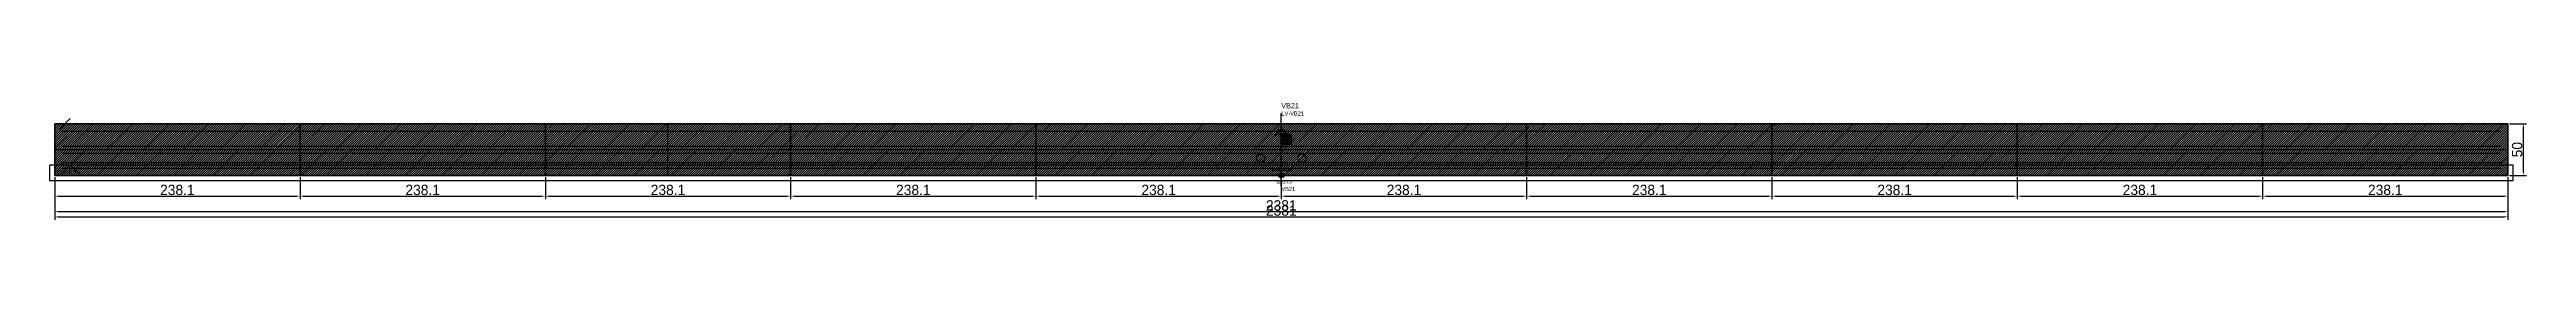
# Model space of a CAD drawing. Header units: metres. Extents: x 12791 to 15195, y 13116 to 13229.
import ezdxf

# ---------------------------------------------------------------- set-up
doc = ezdxf.new("R2010")
doc.units = ezdxf.units.M
for name, color, linetype in [('BARRA DE ANCORAGEM', 251, 'CONTINUOUS'), ('barrote', 251, 'CONTINUOUS'), ('CONCRETO', 251, 'CONTINUOUS'), ('COTA', 241, 'CONTINUOUS'), ('cotas', 241, 'CONTINUOUS'), ('Demarcação 1', 251, 'CONTINUOUS'), ('Demarcação 2', 254, 'CONTINUOUS'), ('Hachura', 251, 'CONTINUOUS'), ('HACHURA MADEIRAS', 1, 'CONTINUOUS'), ('Laje_Perimetro', 7, 'CONTINUOUS'), ('material do compensado', 7, 'CONTINUOUS'), ('NOMENCLATURA', 7, 'CONTINUOUS'), ('Painéis', 200, 'CONTINUOUS'), ('PONTALETE', 7, 'CONTINUOUS'), ('presilha', 1, 'CONTINUOUS'), ('Reaproveitamento', 251, 'CONTINUOUS'), ('SARR_3.5x7', 81, 'CONTINUOUS'), ('SCO-___-LAJ', 2, 'CONTINUOUS'), ('TENSOR', 3, 'CONTINUOUS'), ('texto', 7, 'CONTINUOUS'), ('Texto Qtd Sarr', 242, 'CONTINUOUS')]:
    doc.layers.add(name, color=color, linetype=linetype)
doc.styles.add('STR_STANDARD', font='arial.ttf')
doc.dimstyles.new('EZ DXF', dxfattribs={"dimtxt": 10, "dimasz": 3.5, "dimexe": 3, "dimexo": 1.5, "dimgap": 1, "dimtad": 1, "dimdec": 1, "dimdsep": 46, "dimcen": 2.5, "dimazin": 3, "dimtfac": 1, "dimtmove": 0, "dimatfit": 3})

msp = doc.modelspace()

# ---------------------------------------------------------------- hatches: boundary and pattern name
at = {"layer": 'Hachura'}
h = msp.add_hatch(color=3, dxfattribs=at)
h.dxf.hatch_style = 1
h.paths.add_polyline_path([(12795.5914, 13158.9905), (13033.6914, 13158.9905), (13033.6914, 13208.9905), (12795.5914, 13208.9905)])
h = msp.add_hatch(dxfattribs=at)
h.set_pattern_fill('ANSI31', scale=0.5)
h.paths.add_polyline_path([(12795.5914, 13158.9905), (13033.6914, 13158.9905), (13033.6914, 13208.9905), (12795.5914, 13208.9905)])
h = msp.add_hatch(color=3, dxfattribs=at)
h.dxf.hatch_style = 1
h.paths.add_polyline_path([(12795.5914, 13158.9905), (13033.6914, 13158.9905), (13033.6914, 13208.9905), (12795.5914, 13208.9905)])
h = msp.add_hatch(dxfattribs=at)
h.set_pattern_fill('ANSI31', scale=0.5)
h.paths.add_polyline_path([(12795.5914, 13158.9905), (13033.6914, 13158.9905), (13033.6914, 13208.9905), (12795.5914, 13208.9905)])
h = msp.add_hatch(color=3, dxfattribs=at)
h.dxf.hatch_style = 1
h.paths.add_polyline_path([(13033.6914, 13158.9905), (13271.7914, 13158.9905), (13271.7914, 13208.9905), (13033.6914, 13208.9905)])
h = msp.add_hatch(dxfattribs=at)
h.set_pattern_fill('ANSI31', scale=0.5)
h.paths.add_polyline_path([(13033.6914, 13158.9905), (13271.7914, 13158.9905), (13271.7914, 13208.9905), (13033.6914, 13208.9905)])
h = msp.add_hatch(color=3, dxfattribs=at)
h.dxf.hatch_style = 1
h.paths.add_polyline_path([(13033.6914, 13158.9905), (13271.7914, 13158.9905), (13271.7914, 13208.9905), (13033.6914, 13208.9905)])
h = msp.add_hatch(dxfattribs=at)
h.set_pattern_fill('ANSI31', scale=0.5)
h.paths.add_polyline_path([(13033.6914, 13158.9905), (13271.7914, 13158.9905), (13271.7914, 13208.9905), (13033.6914, 13208.9905)])
h = msp.add_hatch(color=3, dxfattribs=at)
h.dxf.hatch_style = 1
h.paths.add_polyline_path([(13271.7914, 13158.9905), (13509.8914, 13158.9905), (13509.8914, 13208.9905), (13271.7914, 13208.9905)])
h = msp.add_hatch(dxfattribs=at)
h.set_pattern_fill('ANSI31', scale=0.5)
h.paths.add_polyline_path([(13271.7914, 13158.9905), (13509.8914, 13158.9905), (13509.8914, 13208.9905), (13271.7914, 13208.9905)])
h = msp.add_hatch(color=3, dxfattribs=at)
h.dxf.hatch_style = 1
h.paths.add_polyline_path([(13271.7914, 13158.9905), (13509.8914, 13158.9905), (13509.8914, 13208.9905), (13271.7914, 13208.9905)])
h = msp.add_hatch(dxfattribs=at)
h.set_pattern_fill('ANSI31', scale=0.5)
h.paths.add_polyline_path([(13271.7914, 13158.9905), (13509.8914, 13158.9905), (13509.8914, 13208.9905), (13271.7914, 13208.9905)])
h = msp.add_hatch(color=3, dxfattribs=at)
h.dxf.hatch_style = 1
h.paths.add_polyline_path([(13509.8914, 13158.9905), (13747.9914, 13158.9905), (13747.9914, 13208.9905), (13509.8914, 13208.9905)])
h = msp.add_hatch(dxfattribs=at)
h.set_pattern_fill('ANSI31', scale=0.5)
h.paths.add_polyline_path([(13509.8914, 13158.9905), (13747.9914, 13158.9905), (13747.9914, 13208.9905), (13509.8914, 13208.9905)])
h = msp.add_hatch(color=3, dxfattribs=at)
h.dxf.hatch_style = 1
h.paths.add_polyline_path([(13509.8914, 13158.9905), (13747.9914, 13158.9905), (13747.9914, 13208.9905), (13509.8914, 13208.9905)])
h = msp.add_hatch(dxfattribs=at)
h.set_pattern_fill('ANSI31', scale=0.5)
h.paths.add_polyline_path([(13509.8914, 13158.9905), (13747.9914, 13158.9905), (13747.9914, 13208.9905), (13509.8914, 13208.9905)])
h = msp.add_hatch(color=3, dxfattribs=at)
h.dxf.hatch_style = 1
h.paths.add_polyline_path([(13747.9914, 13158.9905), (13986.0914, 13158.9905), (13986.0914, 13208.9905), (13747.9914, 13208.9905)])
h = msp.add_hatch(dxfattribs=at)
h.set_pattern_fill('ANSI31', scale=0.5)
h.paths.add_polyline_path([(13747.9914, 13158.9905), (13986.0914, 13158.9905), (13986.0914, 13208.9905), (13747.9914, 13208.9905)])
h = msp.add_hatch(color=3, dxfattribs=at)
h.dxf.hatch_style = 1
h.paths.add_polyline_path([(13747.9914, 13158.9905), (13986.0914, 13158.9905), (13986.0914, 13208.9905), (13747.9914, 13208.9905)])
h = msp.add_hatch(dxfattribs=at)
h.set_pattern_fill('ANSI31', scale=0.5)
h.paths.add_polyline_path([(13747.9914, 13158.9905), (13986.0914, 13158.9905), (13986.0914, 13208.9905), (13747.9914, 13208.9905)])
h = msp.add_hatch(color=3, dxfattribs=at)
h.dxf.hatch_style = 1
h.paths.add_polyline_path([(13986.0914, 13158.9905), (14224.1914, 13158.9905), (14224.1914, 13208.9905), (13986.0914, 13208.9905)])
h = msp.add_hatch(dxfattribs=at)
h.set_pattern_fill('ANSI31', scale=0.5)
h.paths.add_polyline_path([(13986.0914, 13158.9905), (14224.1914, 13158.9905), (14224.1914, 13208.9905), (13986.0914, 13208.9905)])
h = msp.add_hatch(color=3, dxfattribs=at)
h.dxf.hatch_style = 1
h.paths.add_polyline_path([(13986.0914, 13158.9905), (14224.1914, 13158.9905), (14224.1914, 13208.9905), (13986.0914, 13208.9905)])
h = msp.add_hatch(dxfattribs=at)
h.set_pattern_fill('ANSI31', scale=0.5)
h.paths.add_polyline_path([(13986.0914, 13158.9905), (14224.1914, 13158.9905), (14224.1914, 13208.9905), (13986.0914, 13208.9905)])
h = msp.add_hatch(color=3, dxfattribs=at)
h.dxf.hatch_style = 1
h.paths.add_polyline_path([(14224.1914, 13158.9905), (14462.2914, 13158.9905), (14462.2914, 13208.9905), (14224.1914, 13208.9905)])
h = msp.add_hatch(dxfattribs=at)
h.set_pattern_fill('ANSI31', scale=0.5)
h.paths.add_polyline_path([(14224.1914, 13158.9905), (14462.2914, 13158.9905), (14462.2914, 13208.9905), (14224.1914, 13208.9905)])
h = msp.add_hatch(color=3, dxfattribs=at)
h.dxf.hatch_style = 1
h.paths.add_polyline_path([(14224.1914, 13158.9905), (14462.2914, 13158.9905), (14462.2914, 13208.9905), (14224.1914, 13208.9905)])
h = msp.add_hatch(dxfattribs=at)
h.set_pattern_fill('ANSI31', scale=0.5)
h.paths.add_polyline_path([(14224.1914, 13158.9905), (14462.2914, 13158.9905), (14462.2914, 13208.9905), (14224.1914, 13208.9905)])
h = msp.add_hatch(color=3, dxfattribs=at)
h.dxf.hatch_style = 1
h.paths.add_polyline_path([(14462.2914, 13158.9905), (14700.3914, 13158.9905), (14700.3914, 13208.9905), (14462.2914, 13208.9905)])
h = msp.add_hatch(dxfattribs=at)
h.set_pattern_fill('ANSI31', scale=0.5)
h.paths.add_polyline_path([(14462.2914, 13158.9905), (14700.3914, 13158.9905), (14700.3914, 13208.9905), (14462.2914, 13208.9905)])
h = msp.add_hatch(color=3, dxfattribs=at)
h.dxf.hatch_style = 1
h.paths.add_polyline_path([(14462.2914, 13158.9905), (14700.3914, 13158.9905), (14700.3914, 13208.9905), (14462.2914, 13208.9905)])
h = msp.add_hatch(dxfattribs=at)
h.set_pattern_fill('ANSI31', scale=0.5)
h.paths.add_polyline_path([(14462.2914, 13158.9905), (14700.3914, 13158.9905), (14700.3914, 13208.9905), (14462.2914, 13208.9905)])
h = msp.add_hatch(color=3, dxfattribs=at)
h.dxf.hatch_style = 1
h.paths.add_polyline_path([(14700.3914, 13158.9905), (14938.4914, 13158.9905), (14938.4914, 13208.9905), (14700.3914, 13208.9905)])
h = msp.add_hatch(dxfattribs=at)
h.set_pattern_fill('ANSI31', scale=0.5)
h.paths.add_polyline_path([(14700.3914, 13158.9905), (14938.4914, 13158.9905), (14938.4914, 13208.9905), (14700.3914, 13208.9905)])
h = msp.add_hatch(color=3, dxfattribs=at)
h.dxf.hatch_style = 1
h.paths.add_polyline_path([(14700.3914, 13158.9905), (14938.4914, 13158.9905), (14938.4914, 13208.9905), (14700.3914, 13208.9905)])
h = msp.add_hatch(dxfattribs=at)
h.set_pattern_fill('ANSI31', scale=0.5)
h.paths.add_polyline_path([(14700.3914, 13158.9905), (14938.4914, 13158.9905), (14938.4914, 13208.9905), (14700.3914, 13208.9905)])
h = msp.add_hatch(color=3, dxfattribs=at)
h.dxf.hatch_style = 1
h.paths.add_polyline_path([(14938.4914, 13158.9905), (15176.5914, 13158.9905), (15176.5914, 13208.9905), (14938.4914, 13208.9905)])
h = msp.add_hatch(dxfattribs=at)
h.set_pattern_fill('ANSI31', scale=0.5)
h.paths.add_polyline_path([(14938.4914, 13158.9905), (15176.5914, 13158.9905), (15176.5914, 13208.9905), (14938.4914, 13208.9905)])
h = msp.add_hatch(color=3, dxfattribs=at)
h.dxf.hatch_style = 1
h.paths.add_polyline_path([(14938.4914, 13158.9905), (15176.5914, 13158.9905), (15176.5914, 13208.9905), (14938.4914, 13208.9905)])
h = msp.add_hatch(dxfattribs=at)
h.set_pattern_fill('ANSI31', scale=0.5)
h.paths.add_polyline_path([(14938.4914, 13158.9905), (15176.5914, 13158.9905), (15176.5914, 13208.9905), (14938.4914, 13208.9905)])
at = {"layer": 'HACHURA MADEIRAS'}
h = msp.add_hatch(dxfattribs=at)
h.set_pattern_fill('ANSI31', scale=2)
h.paths.add_polyline_path([(12797.5914, 13160.9905), (12807.5914, 13160.9905), (12807.5914, 13170.9905), (12797.5914, 13170.9905)])
h = msp.add_hatch(dxfattribs=at)
h.set_pattern_fill('ANSI31', scale=2)
h.paths.add_polyline_path([(12797.5914, 13160.9905), (12807.5914, 13160.9905), (12807.5914, 13170.9905), (12797.5914, 13170.9905)])
at = {"layer": 'material do compensado'}
h = msp.add_hatch(dxfattribs=at)
h.set_pattern_fill('ANSI37', scale=2)
h.paths.add_polyline_path([(12808.5914, 13160.9905), (12817.5914, 13160.9905), (12817.5914, 13168.9905), (12808.5914, 13168.9905)])
h = msp.add_hatch(dxfattribs=at)
h.set_pattern_fill('ANSI37', scale=2)
h.paths.add_polyline_path([(12808.5914, 13160.9905), (12817.5914, 13160.9905), (12817.5914, 13168.9905), (12808.5914, 13168.9905)])
at = {"layer": 'Reaproveitamento'}
h = msp.add_hatch(dxfattribs=at)
h.set_pattern_fill('SOLID')
h.paths.add_polyline_path([(13986.0914, 13188.9905), (13996.0914, 13188.9905), (13996.0914, 13198.9905), (13986.0914, 13198.9905)])
h = msp.add_hatch(dxfattribs=at)
h.set_pattern_fill('SOLID')
h.paths.add_polyline_path([(13986.0914, 13188.9905), (13996.0914, 13188.9905), (13996.0914, 13198.9905), (13986.0914, 13198.9905)])

# ---------------------------------------------------------------- linework, layer by layer
at = {"layer": 'BARRA DE ANCORAGEM'}
msp.add_line((12800.5914, 13203.9905), (12810.5914, 13213.9905), dxfattribs=at)
msp.add_line((12800.5914, 13203.9905), (12810.5914, 13213.9905), dxfattribs=at)
at = {"layer": 'barrote'}
msp.add_line((12800.5914, 13171.4905), (15171.5914, 13171.4905), dxfattribs=at)
msp.add_line((12800.5914, 13171.4905), (15171.5914, 13171.4905), dxfattribs=at)
at = {"layer": 'CONCRETO'}
msp.add_solid([(13983.0914, 13160.9905), (13989.0914, 13160.9905), (13983.0914, 13156.9905), (13989.0914, 13156.9905)], dxfattribs=at)
msp.add_solid([(13983.0914, 13160.9905), (13989.0914, 13160.9905), (13983.0914, 13156.9905), (13989.0914, 13156.9905)], dxfattribs=at)
at = {"layer": 'Demarcação 1'}
msp.add_line((12795.5914, 13183.9905), (15176.5914, 13183.9905), dxfattribs=at)
msp.add_line((12795.5914, 13183.9905), (15176.5914, 13183.9905), dxfattribs=at)
at = {"layer": 'Demarcação 2'}
msp.add_line((13390.8414, 13158.9905), (13390.8414, 13208.9905), dxfattribs=at)
msp.add_line((13390.8414, 13158.9905), (13390.8414, 13208.9905), dxfattribs=at)
at = {"layer": 'Laje_Perimetro'}
msp.add_lwpolyline([(12790.5914, 13153.9905), (15181.5914, 13153.9905), (15181.5914, 13168.9905), (12790.5914, 13168.9905)], close=True, dxfattribs=at)
msp.add_lwpolyline([(12790.5914, 13153.9905), (15181.5914, 13153.9905), (15181.5914, 13168.9905), (12790.5914, 13168.9905)], close=True, dxfattribs=at)
at = {"layer": 'Painéis'}
for points in [[(12795.5914, 13158.9905), (12795.5914, 13208.9905)], [(12795.5914, 13158.9905), (13033.6914, 13158.9905), (13033.6914, 13208.9905), (12795.5914, 13208.9905)], [(12795.5914, 13208.9905), (15176.5914, 13208.9905)], [(12795.5914, 13158.9905), (12795.5914, 13208.9905)], [(12795.5914, 13158.9905), (13033.6914, 13158.9905), (13033.6914, 13208.9905), (12795.5914, 13208.9905)], [(12795.5914, 13208.9905), (15176.5914, 13208.9905)], [(13033.6914, 13158.9905), (13033.6914, 13208.9905)], [(13033.6914, 13158.9905), (13271.7914, 13158.9905), (13271.7914, 13208.9905), (13033.6914, 13208.9905)], [(13033.6914, 13158.9905), (13033.6914, 13208.9905)], [(13033.6914, 13158.9905), (13271.7914, 13158.9905), (13271.7914, 13208.9905), (13033.6914, 13208.9905)], [(13271.7914, 13158.9905), (13271.7914, 13208.9905)], [(13271.7914, 13158.9905), (13509.8914, 13158.9905), (13509.8914, 13208.9905), (13271.7914, 13208.9905)], [(13271.7914, 13158.9905), (13271.7914, 13208.9905)], [(13271.7914, 13158.9905), (13509.8914, 13158.9905), (13509.8914, 13208.9905), (13271.7914, 13208.9905)], [(13509.8914, 13158.9905), (13509.8914, 13208.9905)], [(13509.8914, 13158.9905), (13747.9914, 13158.9905), (13747.9914, 13208.9905), (13509.8914, 13208.9905)], [(13509.8914, 13158.9905), (13509.8914, 13208.9905)], [(13509.8914, 13158.9905), (13747.9914, 13158.9905), (13747.9914, 13208.9905), (13509.8914, 13208.9905)], [(13747.9914, 13158.9905), (13747.9914, 13208.9905)], [(13747.9914, 13158.9905), (13986.0914, 13158.9905), (13986.0914, 13208.9905), (13747.9914, 13208.9905)], [(13747.9914, 13158.9905), (13747.9914, 13208.9905)], [(13747.9914, 13158.9905), (13986.0914, 13158.9905), (13986.0914, 13208.9905), (13747.9914, 13208.9905)], [(13986.0914, 13158.9905), (13986.0914, 13208.9905)], [(13986.0914, 13158.9905), (14224.1914, 13158.9905), (14224.1914, 13208.9905), (13986.0914, 13208.9905)], [(13986.0914, 13158.9905), (13986.0914, 13208.9905)], [(13986.0914, 13158.9905), (14224.1914, 13158.9905), (14224.1914, 13208.9905), (13986.0914, 13208.9905)], [(14224.1914, 13158.9905), (14224.1914, 13208.9905)], [(14224.1914, 13158.9905), (14462.2914, 13158.9905), (14462.2914, 13208.9905), (14224.1914, 13208.9905)], [(14224.1914, 13158.9905), (14224.1914, 13208.9905)], [(14224.1914, 13158.9905), (14462.2914, 13158.9905), (14462.2914, 13208.9905), (14224.1914, 13208.9905)], [(14462.2914, 13158.9905), (14462.2914, 13208.9905)], [(14462.2914, 13158.9905), (14700.3914, 13158.9905), (14700.3914, 13208.9905), (14462.2914, 13208.9905)], [(14462.2914, 13158.9905), (14462.2914, 13208.9905)], [(14462.2914, 13158.9905), (14700.3914, 13158.9905), (14700.3914, 13208.9905), (14462.2914, 13208.9905)], [(14700.3914, 13158.9905), (14700.3914, 13208.9905)], [(14700.3914, 13158.9905), (14938.4914, 13158.9905), (14938.4914, 13208.9905), (14700.3914, 13208.9905)], [(14700.3914, 13158.9905), (14700.3914, 13208.9905)], [(14700.3914, 13158.9905), (14938.4914, 13158.9905), (14938.4914, 13208.9905), (14700.3914, 13208.9905)], [(14938.4914, 13158.9905), (14938.4914, 13208.9905)], [(14938.4914, 13158.9905), (15176.5914, 13158.9905), (15176.5914, 13208.9905), (14938.4914, 13208.9905)], [(14938.4914, 13158.9905), (14938.4914, 13208.9905)], [(14938.4914, 13158.9905), (15176.5914, 13158.9905), (15176.5914, 13208.9905), (14938.4914, 13208.9905)], [(15176.5914, 13158.9905), (15176.5914, 13208.9905)], [(15176.5914, 13158.9905), (15176.5914, 13208.9905)], [(12795.5914, 13158.9905), (15176.5914, 13158.9905)], [(12795.5914, 13158.9905), (15176.5914, 13158.9905)]]:
    msp.add_lwpolyline(points, close=True, dxfattribs=at)
msp.add_arc((13986.0914, 13196.4905), 6, 0, 180, dxfattribs=at)
msp.add_arc((13986.0914, 13196.4905), 6, 0, 180, dxfattribs=at)
at = {"layer": 'PONTALETE'}
msp.add_line((13986.0914, 13148.9905), (13986.0914, 13218.9905), dxfattribs=at)
msp.add_line((13986.0914, 13148.9905), (13986.0914, 13218.9905), dxfattribs=at)
at = {"layer": 'presilha'}
for centre, radius in [((13986.0914, 13200.9905), 3), ((13986.0914, 13200.9905), 3), ((13966.0914, 13175.6572), 4), ((13966.0914, 13175.6572), 4), ((14006.0914, 13175.6572), 4), ((14006.0914, 13175.6572), 4)]:
    msp.add_circle(centre, radius, dxfattribs=at)
at = {"layer": 'SARR_3.5x7'}
for p, q in [((12802.5914, 13201.9905), (13033.6914, 13201.9905)), ((12802.5914, 13201.9905), (13033.6914, 13201.9905)), ((13033.6914, 13201.9905), (13271.7914, 13201.9905)), ((13033.6914, 13201.9905), (13271.7914, 13201.9905)), ((13271.7914, 13201.9905), (13509.8914, 13201.9905)), ((13271.7914, 13201.9905), (13509.8914, 13201.9905)), ((13509.8914, 13201.9905), (13747.9914, 13201.9905)), ((13509.8914, 13201.9905), (13747.9914, 13201.9905)), ((13747.9914, 13201.9905), (13986.0914, 13201.9905)), ((13747.9914, 13201.9905), (13986.0914, 13201.9905)), ((13986.0914, 13201.9905), (14224.1914, 13201.9905)), ((13986.0914, 13201.9905), (14224.1914, 13201.9905)), ((14224.1914, 13201.9905), (14462.2914, 13201.9905)), ((14224.1914, 13201.9905), (14462.2914, 13201.9905)), ((14462.2914, 13201.9905), (14700.3914, 13201.9905)), ((14462.2914, 13201.9905), (14700.3914, 13201.9905)), ((14700.3914, 13201.9905), (14938.4914, 13201.9905)), ((14700.3914, 13201.9905), (14938.4914, 13201.9905)), ((14938.4914, 13201.9905), (15169.5914, 13201.9905)), ((14938.4914, 13201.9905), (15169.5914, 13201.9905)), ((12802.5914, 13187.4905), (13033.6914, 13187.4905)), ((12802.5914, 13187.4905), (13033.6914, 13187.4905)), ((12802.5914, 13180.4905), (13033.6914, 13180.4905)), ((12802.5914, 13180.4905), (13033.6914, 13180.4905)), ((13033.6914, 13187.4905), (13271.7914, 13187.4905)), ((13033.6914, 13187.4905), (13271.7914, 13187.4905)), ((13033.6914, 13180.4905), (13271.7914, 13180.4905)), ((13033.6914, 13180.4905), (13271.7914, 13180.4905)), ((13271.7914, 13187.4905), (13509.8914, 13187.4905)), ((13271.7914, 13187.4905), (13509.8914, 13187.4905)), ((13271.7914, 13180.4905), (13509.8914, 13180.4905)), ((13271.7914, 13180.4905), (13509.8914, 13180.4905)), ((13509.8914, 13187.4905), (13747.9914, 13187.4905)), ((13509.8914, 13187.4905), (13747.9914, 13187.4905)), ((13509.8914, 13180.4905), (13747.9914, 13180.4905)), ((13509.8914, 13180.4905), (13747.9914, 13180.4905)), ((13747.9914, 13187.4905), (13986.0914, 13187.4905)), ((13747.9914, 13187.4905), (13986.0914, 13187.4905)), ((13747.9914, 13180.4905), (13986.0914, 13180.4905)), ((13747.9914, 13180.4905), (13986.0914, 13180.4905)), ((13986.0914, 13187.4905), (14224.1914, 13187.4905)), ((13986.0914, 13187.4905), (14224.1914, 13187.4905)), ((13986.0914, 13180.4905), (14224.1914, 13180.4905)), ((13986.0914, 13180.4905), (14224.1914, 13180.4905)), ((14224.1914, 13187.4905), (14462.2914, 13187.4905)), ((14224.1914, 13187.4905), (14462.2914, 13187.4905)), ((14224.1914, 13180.4905), (14462.2914, 13180.4905)), ((14224.1914, 13180.4905), (14462.2914, 13180.4905)), ((14462.2914, 13187.4905), (14700.3914, 13187.4905)), ((14462.2914, 13187.4905), (14700.3914, 13187.4905)), ((14462.2914, 13180.4905), (14700.3914, 13180.4905)), ((14462.2914, 13180.4905), (14700.3914, 13180.4905)), ((14700.3914, 13187.4905), (14938.4914, 13187.4905)), ((14700.3914, 13187.4905), (14938.4914, 13187.4905)), ((14700.3914, 13180.4905), (14938.4914, 13180.4905)), ((14700.3914, 13180.4905), (14938.4914, 13180.4905)), ((14938.4914, 13187.4905), (15169.5914, 13187.4905)), ((14938.4914, 13187.4905), (15169.5914, 13187.4905)), ((14938.4914, 13180.4905), (15169.5914, 13180.4905)), ((14938.4914, 13180.4905), (15169.5914, 13180.4905)), ((12802.5914, 13165.9905), (13033.6914, 13165.9905)), ((12802.5914, 13165.9905), (13033.6914, 13165.9905)), ((13033.6914, 13165.9905), (13271.7914, 13165.9905)), ((13033.6914, 13165.9905), (13271.7914, 13165.9905)), ((13271.7914, 13165.9905), (13509.8914, 13165.9905)), ((13271.7914, 13165.9905), (13509.8914, 13165.9905)), ((13509.8914, 13165.9905), (13747.9914, 13165.9905)), ((13509.8914, 13165.9905), (13747.9914, 13165.9905)), ((13747.9914, 13165.9905), (13986.0914, 13165.9905)), ((13747.9914, 13165.9905), (13986.0914, 13165.9905)), ((13986.0914, 13165.9905), (14224.1914, 13165.9905)), ((13986.0914, 13165.9905), (14224.1914, 13165.9905)), ((14224.1914, 13165.9905), (14462.2914, 13165.9905)), ((14224.1914, 13165.9905), (14462.2914, 13165.9905)), ((14462.2914, 13165.9905), (14700.3914, 13165.9905)), ((14462.2914, 13165.9905), (14700.3914, 13165.9905)), ((14700.3914, 13165.9905), (14938.4914, 13165.9905)), ((14700.3914, 13165.9905), (14938.4914, 13165.9905)), ((14938.4914, 13165.9905), (15169.5914, 13165.9905)), ((14938.4914, 13165.9905), (15169.5914, 13165.9905))]:
    msp.add_line(p, q, dxfattribs=at)
at = {"layer": 'TENSOR'}
msp.add_line((13976.0914, 13163.9905), (13996.0914, 13163.9905), dxfattribs=at)
msp.add_line((13976.0914, 13163.9905), (13996.0914, 13163.9905), dxfattribs=at)

# ---------------------------------------------------------------- texts
at = {"layer": 'NOMENCLATURA', "style": 'STR_STANDARD'}
msp.add_text('VB21', height=5, dxfattribs=at).set_placement((13986.0914, 13223.9905))
msp.add_text('VB21', height=5, dxfattribs=at).set_placement((13986.0914, 13223.9905))
at = {"layer": 'NOMENCLATURA', "insert": (13986.0914, 13220.9905), "char_height": 4, "attachment_point": 1}
msp.add_mtext('LV-VB21', dxfattribs=at)
msp.add_mtext('LV-VB21', dxfattribs=at)
at = {"layer": 'SCO-___-LAJ'}
msp.add_text('SCO-LV', height=3, dxfattribs=at).set_placement((13981.0914, 13150.9905))
msp.add_text('SCO-LV', height=3, dxfattribs=at).set_placement((13981.0914, 13150.9905))
at = {"layer": 'texto'}
msp.add_text('VB21', height=4, dxfattribs=at).set_placement((13986.0914, 13143.9905))
msp.add_text('VB21', height=4, dxfattribs=at).set_placement((13986.0914, 13143.9905))
at = {"layer": 'Texto Qtd Sarr'}
msp.add_text('QTD: AUTO', height=3, dxfattribs=at).set_placement((12797.5914, 13160.9905))
msp.add_text('QTD: AUTO', height=3, dxfattribs=at).set_placement((12797.5914, 13160.9905))

# ---------------------------------------------------------------- dimensions: what is measured, and where the dimension line sits
at = {"layer": 'COTA', "color": 1}
msp.add_linear_dim(base=(15191.5914, 13158.9905), p1=(15176.5914, 13158.9905), p2=(15176.5914, 13208.9905), angle=90, dimstyle='EZ DXF', dxfattribs=at).render()
msp.add_linear_dim(base=(15191.5914, 13158.9905), p1=(15176.5914, 13158.9905), p2=(15176.5914, 13208.9905), angle=90, dimstyle='EZ DXF', dxfattribs=at).render()
for base, p1, p2 in [((12795.5914, 13138.9905), (12795.5914, 13158.9905), (13033.6914, 13158.9905)), ((12795.5914, 13118.9905), (12795.5914, 13158.9905), (15176.5914, 13158.9905)), ((12795.5914, 13138.9905), (12795.5914, 13158.9905), (13033.6914, 13158.9905)), ((12795.5914, 13118.9905), (12795.5914, 13158.9905), (15176.5914, 13158.9905)), ((13033.6914, 13138.9905), (13033.6914, 13158.9905), (13271.7914, 13158.9905)), ((13033.6914, 13138.9905), (13033.6914, 13158.9905), (13271.7914, 13158.9905)), ((13271.7914, 13138.9905), (13271.7914, 13158.9905), (13509.8914, 13158.9905)), ((13271.7914, 13138.9905), (13271.7914, 13158.9905), (13509.8914, 13158.9905)), ((13509.8914, 13138.9905), (13509.8914, 13158.9905), (13747.9914, 13158.9905)), ((13509.8914, 13138.9905), (13509.8914, 13158.9905), (13747.9914, 13158.9905)), ((13747.9914, 13138.9905), (13747.9914, 13158.9905), (13986.0914, 13158.9905)), ((13747.9914, 13138.9905), (13747.9914, 13158.9905), (13986.0914, 13158.9905)), ((13986.0914, 13138.9905), (13986.0914, 13158.9905), (14224.1914, 13158.9905)), ((13986.0914, 13138.9905), (13986.0914, 13158.9905), (14224.1914, 13158.9905)), ((14224.1914, 13138.9905), (14224.1914, 13158.9905), (14462.2914, 13158.9905)), ((14224.1914, 13138.9905), (14224.1914, 13158.9905), (14462.2914, 13158.9905)), ((14462.2914, 13138.9905), (14462.2914, 13158.9905), (14700.3914, 13158.9905)), ((14462.2914, 13138.9905), (14462.2914, 13158.9905), (14700.3914, 13158.9905)), ((14700.3914, 13138.9905), (14700.3914, 13158.9905), (14938.4914, 13158.9905)), ((14700.3914, 13138.9905), (14700.3914, 13158.9905), (14938.4914, 13158.9905)), ((14938.4914, 13138.9905), (14938.4914, 13158.9905), (15176.5914, 13158.9905)), ((14938.4914, 13138.9905), (14938.4914, 13158.9905), (15176.5914, 13158.9905))]:
    msp.add_linear_dim(base=base, p1=p1, p2=p2, dimstyle='EZ DXF', dxfattribs=at).render()
at = {"layer": 'cotas'}
msp.add_linear_dim(base=(12795.5914, 13123.9905), p1=(12795.5914, 13138.9905), p2=(15176.5914, 13138.9905), dimstyle='EZ DXF', dxfattribs=at).render()
msp.add_linear_dim(base=(12795.5914, 13123.9905), p1=(12795.5914, 13138.9905), p2=(15176.5914, 13138.9905), dimstyle='EZ DXF', dxfattribs=at).render()

doc.saveas('drawing.dxf')
